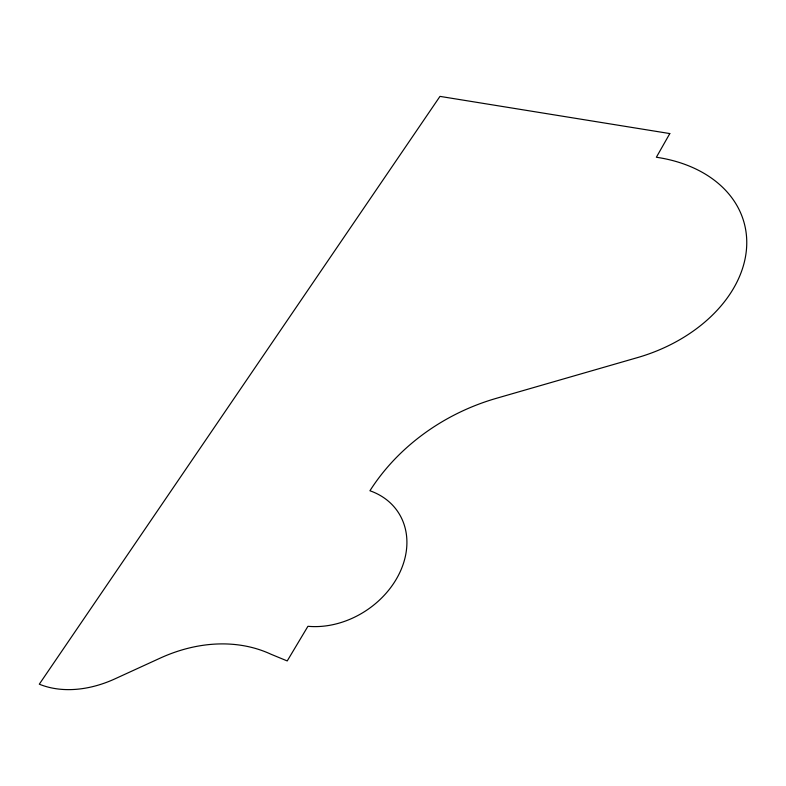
<?xml version="1.0" encoding="UTF-8"?>
<svg xmlns="http://www.w3.org/2000/svg" width="786" height="786" viewBox="0 0 786 786"><rect width="100%" height="100%" fill="white"/><g stroke="black" fill="none" stroke-linecap="round" stroke-linejoin="round"><path stroke-width="1.18" d="M669.81 133.571L656.369 157.249A140.537 101.463 -15.6 0 1 746.415 249.899A140.537 101.463 -15.6 0 1 637.544 357.581L496.241 398.355A197.62 167.221 -22.3 0 0 369.931 490.759A80.83 64.423 -33.6 0 1 400.231 571.628A80.83 64.423 -33.6 0 1 307.935 626.295L287.224 660.938L270.983 654.237A157.799 125.789 -49.1 0 0 160.069 658.177L115.07 678.799A107.525 78.325 -41 0 1 39.3 684.184L439.983 96.383L669.81 133.571"/></g></svg>
